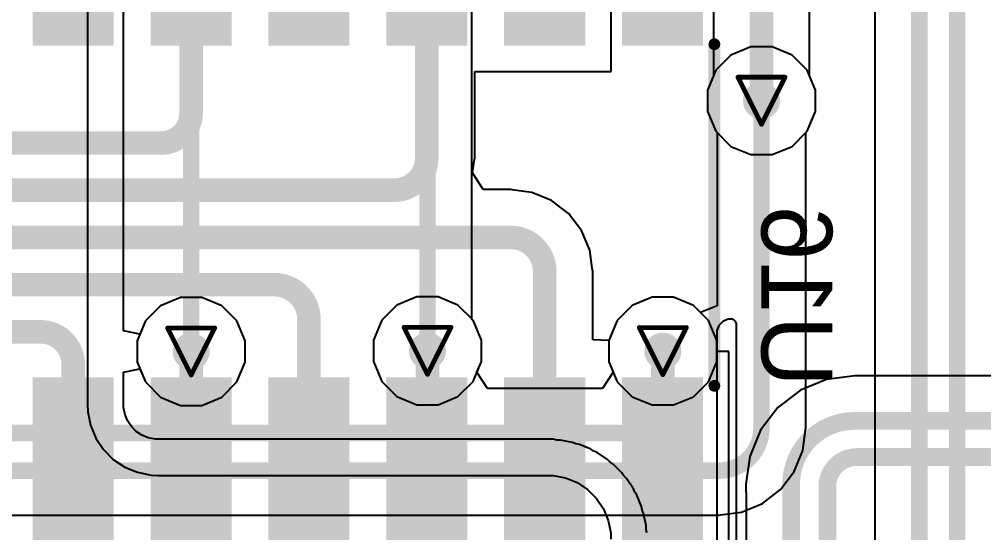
# Model space of a CAD drawing. Header units: inches. Extents: x -5 to 234, y -4 to 104.
# Drawn here: x 65.86 to 76.26, y 19.14 to 24.68 of the extents above; entities that cross this region are included whole.
import ezdxf

# ---------------------------------------------------------------- set-up
doc = ezdxf.new("R2010")
doc.units = ezdxf.units.IN
for name, color, linetype in [('Bottom Layer', 5, 'Continuous'), ('Bottom Overlay', 54, 'Continuous'), ('Bottom Paste', 16, 'Continuous'), ('Bottom Solder', 6, 'Continuous'), ('Drill Drawing', 1, 'Continuous'), ('GND', 16, 'Continuous'), ('POWER', 76, 'Continuous'), ('Top Layer', 1, 'Continuous'), ('Via Holes', 16, 'Continuous')]:
    doc.layers.add(name, color=color, linetype=linetype)
doc.styles.add('Arial', font='', dxfattribs={"height": 0.2})
doc.styles.get('Arial').set_extended_font_data('Arial')

# ---------------------------------------------------------------- blocks, each defined once
blk = doc.blocks.new('SOIC_14_B_12')
at = {"layer": 'Bottom Layer'}
for points in [[(-1.89, 4.145), (-1.89, 3.475), (-3.51, 3.475), (-3.51, 4.145)], [(3.51, 4.145), (3.51, 3.475), (1.89, 3.475), (1.89, 4.145)], [(-1.89, 2.875), (-1.89, 2.205), (-3.51, 2.205), (-3.51, 2.875)], [(3.51, 2.875), (3.51, 2.205), (1.89, 2.205), (1.89, 2.875)], [(-1.89, 1.605), (-1.89, 0.935), (-3.51, 0.935), (-3.51, 1.605)], [(3.51, 1.605), (3.51, 0.935), (1.89, 0.935), (1.89, 1.605)], [(-1.89, 0.335), (-1.89, -0.335), (-3.51, -0.335), (-3.51, 0.335)], [(3.51, 0.335), (3.51, -0.335), (1.89, -0.335), (1.89, 0.335)], [(-1.89, -0.935), (-1.89, -1.605), (-3.51, -1.605), (-3.51, -0.935)], [(3.51, -0.935), (3.51, -1.605), (1.89, -1.605), (1.89, -0.935)], [(-1.89, -2.205), (-1.89, -2.875), (-3.51, -2.875), (-3.51, -2.205)], [(3.51, -2.205), (3.51, -2.875), (1.89, -2.875), (1.89, -2.205)], [(-1.89, -3.475), (-1.89, -4.145), (-3.51, -4.145), (-3.51, -3.475)], [(3.51, -3.475), (3.51, -4.145), (1.89, -4.145), (1.89, -3.475)]]:
    blk.add_hatch(color=5, dxfattribs=at).paths.add_polyline_path(points)
at = {"layer": 'Bottom Overlay'}
blk.add_hatch(color=54, dxfattribs=at).paths.add_polyline_path([(-1.787, -4.216), (-1.431, -4.216), (-1.431, -3.404), (-1.787, -3.404)])
at = {"layer": 'Bottom Paste'}
for points in [[(-1.89, 4.145), (-1.89, 3.475), (-3.51, 3.475), (-3.51, 4.145)], [(3.51, 4.145), (3.51, 3.475), (1.89, 3.475), (1.89, 4.145)], [(-1.89, 2.875), (-1.89, 2.205), (-3.51, 2.205), (-3.51, 2.875)], [(3.51, 2.875), (3.51, 2.205), (1.89, 2.205), (1.89, 2.875)], [(-1.89, 1.605), (-1.89, 0.935), (-3.51, 0.935), (-3.51, 1.605)], [(3.51, 1.605), (3.51, 0.935), (1.89, 0.935), (1.89, 1.605)], [(-1.89, 0.335), (-1.89, -0.335), (-3.51, -0.335), (-3.51, 0.335)], [(3.51, 0.335), (3.51, -0.335), (1.89, -0.335), (1.89, 0.335)], [(-1.89, -0.935), (-1.89, -1.605), (-3.51, -1.605), (-3.51, -0.935)], [(3.51, -0.935), (3.51, -1.605), (1.89, -1.605), (1.89, -0.935)], [(-1.89, -2.205), (-1.89, -2.875), (-3.51, -2.875), (-3.51, -2.205)], [(3.51, -2.205), (3.51, -2.875), (1.89, -2.875), (1.89, -2.205)], [(-1.89, -3.475), (-1.89, -4.145), (-3.51, -4.145), (-3.51, -3.475)], [(3.51, -3.475), (3.51, -4.145), (1.89, -4.145), (1.89, -3.475)]]:
    blk.add_hatch(color=16, dxfattribs=at).paths.add_polyline_path(points)
at = {"layer": 'Bottom Solder'}
for points in [[(-1.788, 4.247), (-1.788, 3.373), (-3.612, 3.373), (-3.612, 4.247)], [(3.612, 4.247), (3.612, 3.373), (1.788, 3.373), (1.788, 4.247)], [(-1.788, 2.977), (-1.788, 2.103), (-3.612, 2.103), (-3.612, 2.977)], [(3.612, 2.977), (3.612, 2.103), (1.788, 2.103), (1.788, 2.977)], [(-1.788, 1.707), (-1.788, 0.833), (-3.612, 0.833), (-3.612, 1.707)], [(3.612, 1.707), (3.612, 0.833), (1.788, 0.833), (1.788, 1.707)], [(-1.788, 0.437), (-1.788, -0.437), (-3.612, -0.437), (-3.612, 0.437)], [(3.612, 0.437), (3.612, -0.437), (1.788, -0.437), (1.788, 0.437)], [(-1.788, -0.833), (-1.788, -1.707), (-3.612, -1.707), (-3.612, -0.833)], [(3.612, -0.833), (3.612, -1.707), (1.788, -1.707), (1.788, -0.833)], [(-1.788, -2.103), (-1.788, -2.977), (-3.612, -2.977), (-3.612, -2.103)], [(3.612, -2.103), (3.612, -2.977), (1.788, -2.977), (1.788, -2.103)], [(-1.788, -3.373), (-1.788, -4.247), (-3.612, -4.247), (-3.612, -3.373)], [(3.612, -3.373), (3.612, -4.247), (1.788, -4.247), (1.788, -3.373)]]:
    blk.add_hatch(color=6, dxfattribs=at).paths.add_polyline_path(points)
at = {"layer": 'Bottom Overlay'}
for points in [[(1.88, 4.369, 0.127, 0.127, 0), (-1.803, 4.369, 0.127, 0.127, 0)], [(-3.845, -3.962, 0.127, 0.127, 0), (-3.845, -3.708, 0.127, 0.127, 0)], [(-3.718, -3.835, 0.127, 0.127, 0), (-3.845, -3.708, 0.127, 0.127, 0)], [(-3.845, -3.962, 0.127, 0.127, 0), (-3.718, -3.835, 0.127, 0.127, 0)], [(1.88, -4.369, 0.127, 0.127, 0), (-1.803, -4.369, 0.127, 0.127, 0)]]:
    blk.add_lwpolyline(points, format="xyseb", dxfattribs=at)
for points in [[(-1.835, 4.369, 0.0635, 0.0635, 1), (-1.772, 4.369, 0.0635, 0.0635, 1)], [(1.848, 4.369, 0.0635, 0.0635, 1), (1.911, 4.369, 0.0635, 0.0635, 1)], [(-3.877, -3.708, 0.0635, 0.0635, 1), (-3.813, -3.708, 0.0635, 0.0635, 1)], [(-3.877, -3.708, 0.0635, 0.0635, 1), (-3.813, -3.708, 0.0635, 0.0635, 1)], [(-3.75, -3.835, 0.0635, 0.0635, 1), (-3.686, -3.835, 0.0635, 0.0635, 1)], [(-3.75, -3.835, 0.0635, 0.0635, 1), (-3.686, -3.835, 0.0635, 0.0635, 1)], [(-3.877, -3.962, 0.0635, 0.0635, 1), (-3.813, -3.962, 0.0635, 0.0635, 1)], [(-3.877, -3.962, 0.0635, 0.0635, 1), (-3.813, -3.962, 0.0635, 0.0635, 1)], [(-1.835, -4.369, 0.0635, 0.0635, 1), (-1.772, -4.369, 0.0635, 0.0635, 1)], [(1.848, -4.369, 0.0635, 0.0635, 1), (1.911, -4.369, 0.0635, 0.0635, 1)]]:
    blk.add_lwpolyline(points, format="xyseb", close=True, dxfattribs=at)

msp = doc.modelspace()

# ---------------------------------------------------------------- hatches: boundary and pattern name
at = {"layer": 'Bottom Layer'}
h = msp.add_hatch(color=5, dxfattribs=at)
edge = h.paths.add_edge_path()
edge.add_arc((73.863, 23.8), 0.2, 0, 360)
h = msp.add_hatch(color=5, dxfattribs=at)
edge = h.paths.add_edge_path()
edge.add_arc((67.716, 21.097), 0.2, 0, 360)
h = msp.add_hatch(color=5, dxfattribs=at)
edge = h.paths.add_edge_path()
edge.add_arc((70.263, 21.104), 0.2, 0, 360)
h = msp.add_hatch(color=5, dxfattribs=at)
edge = h.paths.add_edge_path()
edge.add_arc((72.8, 21.101), 0.2, 0, 360)
at = {"layer": 'GND'}
h = msp.add_hatch(color=16, dxfattribs=at)
edge = h.paths.add_edge_path()
edge.add_arc((73.863, 23.8), 0.2, 0, 360)
h = msp.add_hatch(color=16, dxfattribs=at)
edge = h.paths.add_edge_path()
edge.add_arc((67.716, 21.097), 0.2, 0, 360)
h = msp.add_hatch(color=16, dxfattribs=at)
edge = h.paths.add_edge_path()
edge.add_arc((70.263, 21.104), 0.2, 0, 360)
h = msp.add_hatch(color=16, dxfattribs=at)
edge = h.paths.add_edge_path()
edge.add_arc((72.8, 21.101), 0.2, 0, 360)
at = {"layer": 'POWER'}
h = msp.add_hatch(color=76, dxfattribs=at)
edge = h.paths.add_edge_path()
edge.add_arc((73.863, 23.8), 0.2, 0, 360)
h = msp.add_hatch(color=76, dxfattribs=at)
edge = h.paths.add_edge_path()
edge.add_arc((67.716, 21.097), 0.2, 0, 360)
h = msp.add_hatch(color=76, dxfattribs=at)
edge = h.paths.add_edge_path()
edge.add_arc((70.263, 21.104), 0.2, 0, 360)
h = msp.add_hatch(color=76, dxfattribs=at)
edge = h.paths.add_edge_path()
edge.add_arc((72.8, 21.101), 0.2, 0, 360)
at = {"layer": 'Top Layer'}
h = msp.add_hatch(color=1, dxfattribs=at)
edge = h.paths.add_edge_path()
edge.add_arc((73.863, 23.8), 0.2, 0, 360)
h = msp.add_hatch(color=1, dxfattribs=at)
edge = h.paths.add_edge_path()
edge.add_arc((67.716, 21.097), 0.2, 0, 360)
h = msp.add_hatch(color=1, dxfattribs=at)
edge = h.paths.add_edge_path()
edge.add_arc((70.263, 21.104), 0.2, 0, 360)
h = msp.add_hatch(color=1, dxfattribs=at)
edge = h.paths.add_edge_path()
edge.add_arc((72.8, 21.101), 0.2, 0, 360)
at = {"layer": 'Via Holes'}
h = msp.add_hatch(color=7, dxfattribs=at)
edge = h.paths.add_edge_path()
edge.add_arc((73.863, 23.8), 0.1, 0, 360)
h = msp.add_hatch(color=7, dxfattribs=at)
edge = h.paths.add_edge_path()
edge.add_arc((70.263, 21.104), 0.1, 0, 360)
h = msp.add_hatch(color=7, dxfattribs=at)
edge = h.paths.add_edge_path()
edge.add_arc((67.716, 21.097), 0.1, 0, 360)
h = msp.add_hatch(color=7, dxfattribs=at)
edge = h.paths.add_edge_path()
edge.add_arc((72.8, 21.101), 0.1, 0, 360)

# ---------------------------------------------------------------- linework, layer by layer
at = {"layer": 'Bottom Layer'}
for p, q in [((73.345, 29.661), (73.345, 24.068)), ((74.381, 24.068), (74.381, 29.714)), ((72.242, 24.115), (72.242, 26.497)), ((70.774, 23.186), (70.774, 24.115)), ((70.774, 24.115), (72.242, 24.115)), ((73.345, 24.068), (73.282, 23.915)), ((74.444, 23.915), (74.381, 24.068)), ((73.282, 23.915), (73.282, 23.684)), ((74.444, 23.684), (74.444, 23.915)), ((73.282, 23.684), (73.371, 23.471)), ((74.356, 23.471), (74.444, 23.684)), ((73.371, 23.471), (73.534, 23.307)), ((74.192, 23.307), (74.356, 23.471)), ((73.534, 23.307), (73.748, 23.219)), ((73.979, 23.219), (74.192, 23.307)), ((70.767, 23.148), (70.774, 23.186)), ((73.748, 23.219), (73.979, 23.219)), ((70.75, 23.022), (70.767, 23.148)), ((70.864, 22.844), (70.75, 23.022)), ((71.16, 22.844), (70.864, 22.844)), ((71.196, 22.837), (71.16, 22.844)), ((71.388, 22.812), (71.196, 22.837)), ((71.601, 22.724), (71.388, 22.812)), ((71.784, 22.583), (71.601, 22.724)), ((71.924, 22.401), (71.784, 22.583)), ((72.012, 22.188), (71.924, 22.401)), ((72.037, 21.995), (72.012, 22.188)), ((72.044, 21.96), (72.037, 21.995)), ((72.044, 21.224), (72.044, 21.96)), ((72.684, 21.682), (72.471, 21.593)), ((72.915, 21.682), (72.684, 21.682)), ((73.129, 21.593), (72.915, 21.682)), ((72.471, 21.593), (72.307, 21.43)), ((73.292, 21.43), (73.129, 21.593)), ((72.307, 21.43), (72.219, 21.216)), ((73.381, 21.216), (73.292, 21.43)), ((73.447, 21.421), (73.404, 21.378)), ((73.504, 21.444), (73.447, 21.421)), ((73.534, 21.444), (73.504, 21.444)), ((73.546, 21.444), (73.534, 21.444)), ((73.567, 21.435), (73.546, 21.444)), ((73.584, 21.419), (73.567, 21.435)), ((73.592, 21.398), (73.584, 21.419)), ((73.404, 21.378), (73.381, 21.322)), ((73.381, 21.322), (73.381, 21.291)), ((73.592, 21.386), (73.592, 21.398)), ((73.592, 18.323), (73.592, 21.386)), ((72.219, 21.216), (72.044, 21.224)), ((73.381, 21.291), (73.381, 18.374)), ((73.381, 21.291), (73.381, 21.291)), ((73.381, 21.097), (73.381, 21.216)), ((73.512, 21.097), (73.381, 21.097)), ((73.512, 18.715), (73.512, 21.097)), ((74.565, 20.796), (74.282, 20.679)), ((74.869, 20.836), (74.565, 20.796)), ((74.869, 20.835), (74.869, 20.836)), ((79.175, 20.835), (74.869, 20.835)), ((74.282, 20.679), (74.04, 20.492)), ((74.04, 20.492), (73.853, 20.249)), ((73.853, 20.249), (73.736, 19.966)), ((73.736, 19.966), (73.696, 19.666)), ((73.696, 19.666), (73.696, 19.666)), ((73.696, 19.666), (73.697, 19.489)), ((73.697, 19.489), (73.697, 9.08))]:
    msp.add_line(p, q, dxfattribs=at)
for points in [[(73.863, 23.8, 0.254, 0.254, 0), (73.863, 29.714, 0.254, 0.254, 0)], [(67.716, 23.666, 0.254, 0.254, 0), (67.716, 25.306, 0.254, 0.254, 0)], [(70.256, 23.186, 0.254, 0.254, 0), (70.256, 25.306, 0.254, 0.254, 0)], [(67.716, 23.666, 0.254, 0.254, -0.414214), (67.394, 23.344, 0.254, 0.254, 0)], [(35.185, 23.344, 0.254, 0.254, 0), (67.394, 23.344, 0.254, 0.254, 0)], [(70.256, 23.186, 0.254, 0.254, -0.414214), (69.905, 22.835, 0.254, 0.254, 0)], [(33.613, 22.835, 0.254, 0.254, 0), (69.905, 22.835, 0.254, 0.254, 0)], [(31.927, 22.326, 0.254, 0.254, 0), (71.16, 22.326, 0.254, 0.254, 0)], [(71.16, 22.326, 0.254, 0.254, -0.414214), (71.526, 21.96, 0.254, 0.254, 0)], [(71.526, 19.906, 0.254, 0.254, 0), (71.526, 21.96, 0.254, 0.254, 0)], [(30.285, 21.817, 0.254, 0.254, 0), (68.613, 21.817, 0.254, 0.254, 0)], [(68.613, 21.817, 0.254, 0.254, -0.414214), (68.986, 21.444, 0.254, 0.254, 0)], [(68.986, 19.906, 0.254, 0.254, 0), (68.986, 21.444, 0.254, 0.254, 0)], [(28.688, 21.309, 0.254, 0.254, 0), (66.093, 21.309, 0.254, 0.254, 0)], [(66.093, 21.309, 0.254, 0.254, -0.414214), (66.446, 20.955, 0.254, 0.254, 0)], [(67.716, 19.906, 0.254, 0.254, 0), (67.716, 21.097, 0.254, 0.254, 0)], [(70.263, 19.913, 0.254, 0.254, 0), (70.263, 21.104, 0.254, 0.254, 0)], [(72.8, 19.909, 0.254, 0.254, 0), (72.8, 21.101, 0.254, 0.254, 0)], [(66.446, 19.906, 0.254, 0.254, 0), (66.446, 20.955, 0.254, 0.254, 0)], [(74.182, 19.665, 0.191, 0.191, -0.413418), (74.869, 20.349, 0.191, 0.191, 0)], [(74.869, 20.349, 0.191, 0.191, 0), (79.343, 20.349, 0.191, 0.191, 0)], [(66.446, 17.682, 0.254, 0.254, 0), (66.446, 19.906, 0.254, 0.254, 0)], [(68.986, 17.682, 0.254, 0.254, 0), (68.986, 19.906, 0.254, 0.254, 0)], [(70.256, 19.906, 0.178, 0.178, 0), (70.263, 19.913, 0.178, 0.178, 0)], [(71.526, 17.682, 0.254, 0.254, 0), (71.526, 19.906, 0.254, 0.254, 0)], [(74.573, 19.641, 0.191, 0.191, -0.414213), (74.891, 19.959, 0.191, 0.191, 0)], [(74.891, 19.959, 0.191, 0.191, 0), (81.28, 19.959, 0.191, 0.191, 0)], [(74.182, 19.663, 0.191, 0.191, 0), (74.182, 19.665, 0.191, 0.191, 0)], [(74.182, 9.08, 0.191, 0.191, 0), (74.182, 19.663, 0.191, 0.191, 0)], [(74.573, 9.08, 0.191, 0.191, 0), (74.573, 19.641, 0.191, 0.191, 0)]]:
    msp.add_lwpolyline(points, format="xyseb", dxfattribs=at)
for points in [[(73.8, 23.8, 0.127, 0.127, 1), (73.927, 23.8, 0.127, 0.127, 1)], [(67.653, 23.666, 0.127, 0.127, 1), (67.78, 23.666, 0.127, 0.127, 1)], [(67.653, 23.666, 0.127, 0.127, 1), (67.78, 23.666, 0.127, 0.127, 1)], [(67.33, 23.344, 0.127, 0.127, 1), (67.457, 23.344, 0.127, 0.127, 1)], [(67.33, 23.344, 0.127, 0.127, 1), (67.457, 23.344, 0.127, 0.127, 1)], [(70.193, 23.186, 0.127, 0.127, 1), (70.32, 23.186, 0.127, 0.127, 1)], [(70.193, 23.186, 0.127, 0.127, 1), (70.32, 23.186, 0.127, 0.127, 1)], [(69.842, 22.835, 0.127, 0.127, 1), (69.969, 22.835, 0.127, 0.127, 1)], [(69.842, 22.835, 0.127, 0.127, 1), (69.969, 22.835, 0.127, 0.127, 1)], [(71.096, 22.326, 0.127, 0.127, 1), (71.223, 22.326, 0.127, 0.127, 1)], [(71.096, 22.326, 0.127, 0.127, 1), (71.223, 22.326, 0.127, 0.127, 1)], [(71.463, 21.96, 0.127, 0.127, 1), (71.59, 21.96, 0.127, 0.127, 1)], [(71.463, 21.96, 0.127, 0.127, 1), (71.59, 21.96, 0.127, 0.127, 1)], [(68.55, 21.817, 0.127, 0.127, 1), (68.677, 21.817, 0.127, 0.127, 1)], [(68.55, 21.817, 0.127, 0.127, 1), (68.677, 21.817, 0.127, 0.127, 1)], [(68.923, 21.444, 0.127, 0.127, 1), (69.05, 21.444, 0.127, 0.127, 1)], [(68.923, 21.444, 0.127, 0.127, 1), (69.05, 21.444, 0.127, 0.127, 1)], [(66.029, 21.309, 0.127, 0.127, 1), (66.156, 21.309, 0.127, 0.127, 1)], [(66.029, 21.309, 0.127, 0.127, 1), (66.156, 21.309, 0.127, 0.127, 1)], [(67.653, 21.097, 0.127, 0.127, 1), (67.78, 21.097, 0.127, 0.127, 1)], [(70.2, 21.104, 0.127, 0.127, 1), (70.327, 21.104, 0.127, 0.127, 1)], [(72.736, 21.101, 0.127, 0.127, 1), (72.863, 21.101, 0.127, 0.127, 1)], [(66.383, 20.955, 0.127, 0.127, 1), (66.51, 20.955, 0.127, 0.127, 1)], [(66.383, 20.955, 0.127, 0.127, 1), (66.51, 20.955, 0.127, 0.127, 1)], [(74.821, 20.349, 0.0952, 0.0952, 1), (74.916, 20.349, 0.0952, 0.0952, 1)], [(74.821, 20.349, 0.0952, 0.0952, 1), (74.916, 20.349, 0.0952, 0.0952, 1)], [(66.383, 19.906, 0.127, 0.127, 1), (66.51, 19.906, 0.127, 0.127, 1)], [(66.383, 19.906, 0.127, 0.127, 1), (66.51, 19.906, 0.127, 0.127, 1)], [(67.653, 19.906, 0.127, 0.127, 1), (67.78, 19.906, 0.127, 0.127, 1)], [(68.923, 19.906, 0.127, 0.127, 1), (69.05, 19.906, 0.127, 0.127, 1)], [(68.923, 19.906, 0.127, 0.127, 1), (69.05, 19.906, 0.127, 0.127, 1)], [(70.2, 19.913, 0.127, 0.127, 1), (70.327, 19.913, 0.127, 0.127, 1)], [(70.212, 19.906, 0.0889, 0.0889, 1), (70.301, 19.906, 0.0889, 0.0889, 1)], [(70.219, 19.913, 0.0889, 0.0889, 1), (70.308, 19.913, 0.0889, 0.0889, 1)], [(71.463, 19.906, 0.127, 0.127, 1), (71.59, 19.906, 0.127, 0.127, 1)], [(71.463, 19.906, 0.127, 0.127, 1), (71.59, 19.906, 0.127, 0.127, 1)], [(72.736, 19.909, 0.127, 0.127, 1), (72.863, 19.909, 0.127, 0.127, 1)], [(74.843, 19.959, 0.0952, 0.0952, 1), (74.938, 19.959, 0.0952, 0.0952, 1)], [(74.843, 19.959, 0.0952, 0.0952, 1), (74.938, 19.959, 0.0952, 0.0952, 1)], [(74.135, 19.665, 0.0952, 0.0952, 1), (74.23, 19.665, 0.0952, 0.0952, 1)], [(74.135, 19.665, 0.0952, 0.0952, 1), (74.23, 19.665, 0.0952, 0.0952, 1)], [(74.135, 19.663, 0.0952, 0.0952, 1), (74.23, 19.663, 0.0952, 0.0952, 1)], [(74.135, 19.663, 0.0952, 0.0952, 1), (74.23, 19.663, 0.0952, 0.0952, 1)], [(74.525, 19.641, 0.0952, 0.0952, 1), (74.62, 19.641, 0.0952, 0.0952, 1)], [(74.525, 19.641, 0.0952, 0.0952, 1), (74.62, 19.641, 0.0952, 0.0952, 1)]]:
    msp.add_lwpolyline(points, format="xyseb", close=True, dxfattribs=at)
at = {"layer": 'Drill Drawing'}
for points in [[(73.609, 24.054, 0.0508, 0.0508, 0), (74.117, 24.054, 0.0508, 0.0508, 0)], [(73.609, 24.054, 0.0508, 0.0508, 0), (73.863, 23.546, 0.0508, 0.0508, 0)], [(73.863, 23.546, 0.0508, 0.0508, 0), (74.117, 24.054, 0.0508, 0.0508, 0)], [(67.462, 21.351, 0.0508, 0.0508, 0), (67.97, 21.351, 0.0508, 0.0508, 0)], [(67.462, 21.351, 0.0508, 0.0508, 0), (67.716, 20.843, 0.0508, 0.0508, 0)], [(67.716, 20.843, 0.0508, 0.0508, 0), (67.97, 21.351, 0.0508, 0.0508, 0)], [(70.009, 21.358, 0.0508, 0.0508, 0), (70.517, 21.358, 0.0508, 0.0508, 0)], [(70.009, 21.358, 0.0508, 0.0508, 0), (70.263, 20.85, 0.0508, 0.0508, 0)], [(70.263, 20.85, 0.0508, 0.0508, 0), (70.517, 21.358, 0.0508, 0.0508, 0)], [(72.546, 21.355, 0.0508, 0.0508, 0), (73.054, 21.355, 0.0508, 0.0508, 0)], [(72.546, 21.355, 0.0508, 0.0508, 0), (72.8, 20.847, 0.0508, 0.0508, 0)], [(72.8, 20.847, 0.0508, 0.0508, 0), (73.054, 21.355, 0.0508, 0.0508, 0)]]:
    msp.add_lwpolyline(points, format="xyseb", dxfattribs=at)
for points in [[(73.596, 24.054, 0.0254, 0.0254, 1), (73.622, 24.054, 0.0254, 0.0254, 1)], [(73.596, 24.054, 0.0254, 0.0254, 1), (73.622, 24.054, 0.0254, 0.0254, 1)], [(74.105, 24.054, 0.0254, 0.0254, 1), (74.13, 24.054, 0.0254, 0.0254, 1)], [(74.105, 24.054, 0.0254, 0.0254, 1), (74.13, 24.054, 0.0254, 0.0254, 1)], [(73.85, 23.546, 0.0254, 0.0254, 1), (73.876, 23.546, 0.0254, 0.0254, 1)], [(73.85, 23.546, 0.0254, 0.0254, 1), (73.876, 23.546, 0.0254, 0.0254, 1)], [(67.45, 21.351, 0.0254, 0.0254, 1), (67.475, 21.351, 0.0254, 0.0254, 1)], [(67.45, 21.351, 0.0254, 0.0254, 1), (67.475, 21.351, 0.0254, 0.0254, 1)], [(67.958, 21.351, 0.0254, 0.0254, 1), (67.983, 21.351, 0.0254, 0.0254, 1)], [(67.958, 21.351, 0.0254, 0.0254, 1), (67.983, 21.351, 0.0254, 0.0254, 1)], [(69.997, 21.358, 0.0254, 0.0254, 1), (70.022, 21.358, 0.0254, 0.0254, 1)], [(69.997, 21.358, 0.0254, 0.0254, 1), (70.022, 21.358, 0.0254, 0.0254, 1)], [(70.505, 21.358, 0.0254, 0.0254, 1), (70.53, 21.358, 0.0254, 0.0254, 1)], [(70.505, 21.358, 0.0254, 0.0254, 1), (70.53, 21.358, 0.0254, 0.0254, 1)], [(72.533, 21.355, 0.0254, 0.0254, 1), (72.559, 21.355, 0.0254, 0.0254, 1)], [(72.533, 21.355, 0.0254, 0.0254, 1), (72.559, 21.355, 0.0254, 0.0254, 1)], [(73.041, 21.355, 0.0254, 0.0254, 1), (73.067, 21.355, 0.0254, 0.0254, 1)], [(73.041, 21.355, 0.0254, 0.0254, 1), (73.067, 21.355, 0.0254, 0.0254, 1)], [(67.704, 20.843, 0.0254, 0.0254, 1), (67.729, 20.843, 0.0254, 0.0254, 1)], [(67.704, 20.843, 0.0254, 0.0254, 1), (67.729, 20.843, 0.0254, 0.0254, 1)], [(70.251, 20.85, 0.0254, 0.0254, 1), (70.276, 20.85, 0.0254, 0.0254, 1)], [(70.251, 20.85, 0.0254, 0.0254, 1), (70.276, 20.85, 0.0254, 0.0254, 1)], [(72.787, 20.847, 0.0254, 0.0254, 1), (72.813, 20.847, 0.0254, 0.0254, 1)], [(72.787, 20.847, 0.0254, 0.0254, 1), (72.813, 20.847, 0.0254, 0.0254, 1)]]:
    msp.add_lwpolyline(points, format="xyseb", close=True, dxfattribs=at)
at = {"layer": 'GND'}
for p, q in [((73.748, 24.381), (73.534, 24.292)), ((73.979, 24.381), (73.748, 24.381)), ((74.192, 24.292), (73.979, 24.381)), ((73.534, 24.292), (73.371, 24.129)), ((74.356, 24.129), (74.192, 24.292)), ((73.371, 24.129), (73.282, 23.915)), ((74.444, 23.915), (74.356, 24.129)), ((73.282, 23.915), (73.282, 23.684)), ((74.444, 23.684), (74.444, 23.915)), ((73.282, 23.684), (73.371, 23.471)), ((74.356, 23.471), (74.444, 23.684)), ((73.371, 23.471), (73.534, 23.307)), ((74.192, 23.307), (74.356, 23.471)), ((73.534, 23.307), (73.748, 23.219)), ((73.979, 23.219), (74.192, 23.307)), ((73.748, 23.219), (73.979, 23.219)), ((67.601, 21.678), (67.387, 21.59)), ((67.832, 21.678), (67.601, 21.678)), ((68.046, 21.59), (67.832, 21.678)), ((70.148, 21.685), (69.934, 21.597)), ((70.379, 21.685), (70.148, 21.685)), ((70.592, 21.597), (70.379, 21.685)), ((72.684, 21.682), (72.471, 21.593)), ((72.915, 21.682), (72.684, 21.682)), ((73.129, 21.593), (72.915, 21.682)), ((67.387, 21.59), (67.224, 21.426)), ((68.209, 21.426), (68.046, 21.59)), ((69.934, 21.597), (69.771, 21.433)), ((70.756, 21.433), (70.592, 21.597)), ((72.471, 21.593), (72.307, 21.43)), ((73.292, 21.43), (73.129, 21.593)), ((67.224, 21.426), (67.135, 21.213)), ((68.297, 21.213), (68.209, 21.426)), ((69.771, 21.433), (69.682, 21.22)), ((70.844, 21.22), (70.756, 21.433)), ((72.307, 21.43), (72.219, 21.216)), ((73.381, 21.216), (73.292, 21.43)), ((67.135, 21.213), (67.135, 20.982)), ((68.297, 20.982), (68.297, 21.213)), ((69.682, 21.22), (69.682, 20.988)), ((70.844, 20.988), (70.844, 21.22)), ((72.219, 21.216), (72.219, 20.985)), ((73.381, 20.985), (73.381, 21.216)), ((67.135, 20.982), (67.224, 20.768)), ((68.209, 20.768), (68.297, 20.982)), ((69.682, 20.988), (69.771, 20.775)), ((70.756, 20.775), (70.844, 20.988)), ((72.219, 20.985), (72.307, 20.771)), ((73.292, 20.771), (73.381, 20.985)), ((67.224, 20.768), (67.387, 20.605)), ((68.046, 20.605), (68.209, 20.768)), ((69.771, 20.775), (69.934, 20.611)), ((70.592, 20.611), (70.756, 20.775)), ((72.307, 20.771), (72.471, 20.608)), ((73.129, 20.608), (73.292, 20.771)), ((67.387, 20.605), (67.601, 20.516)), ((67.832, 20.516), (68.046, 20.605)), ((69.934, 20.611), (70.148, 20.523)), ((70.379, 20.523), (70.592, 20.611)), ((72.471, 20.608), (72.684, 20.52)), ((72.915, 20.52), (73.129, 20.608)), ((67.601, 20.516), (67.832, 20.516)), ((70.148, 20.523), (70.379, 20.523)), ((72.684, 20.52), (72.915, 20.52))]:
    msp.add_line(p, q, dxfattribs=at)
at = {"layer": 'POWER'}
for p, q in [((66.599, 26.797), (66.599, 20.521)), ((66.987, 21.32), (66.987, 26.797)), ((73.748, 24.381), (73.534, 24.292)), ((73.979, 24.381), (73.748, 24.381)), ((74.192, 24.292), (73.979, 24.381)), ((73.534, 24.292), (73.371, 24.129)), ((74.356, 24.129), (74.192, 24.292)), ((73.371, 24.129), (73.282, 23.915)), ((74.444, 23.915), (74.356, 24.129)), ((73.282, 23.915), (73.282, 23.684)), ((74.444, 23.684), (74.444, 23.915)), ((73.282, 23.684), (73.371, 23.471)), ((74.356, 23.471), (74.444, 23.684)), ((73.371, 23.471), (73.534, 23.307)), ((74.192, 23.307), (74.356, 23.471)), ((73.534, 23.307), (73.748, 23.219)), ((73.979, 23.219), (74.192, 23.307)), ((73.748, 23.219), (73.979, 23.219)), ((67.601, 21.678), (67.387, 21.59)), ((67.832, 21.678), (67.601, 21.678)), ((68.046, 21.59), (67.832, 21.678)), ((70.148, 21.685), (69.934, 21.597)), ((70.379, 21.685), (70.148, 21.685)), ((70.592, 21.597), (70.379, 21.685)), ((72.684, 21.682), (72.471, 21.593)), ((72.915, 21.682), (72.684, 21.682)), ((73.129, 21.593), (72.915, 21.682)), ((67.387, 21.59), (67.224, 21.426)), ((68.209, 21.426), (68.046, 21.59)), ((69.934, 21.597), (69.771, 21.433)), ((70.756, 21.433), (70.592, 21.597)), ((72.471, 21.593), (72.307, 21.43)), ((73.292, 21.43), (73.129, 21.593)), ((67.224, 21.426), (67.165, 21.284)), ((68.297, 21.213), (68.209, 21.426)), ((69.771, 21.433), (69.682, 21.22)), ((70.844, 21.22), (70.756, 21.433)), ((72.307, 21.43), (72.219, 21.216)), ((73.381, 21.216), (73.292, 21.43)), ((67.165, 21.284), (66.987, 21.32)), ((68.297, 20.982), (68.297, 21.213)), ((69.682, 21.22), (69.682, 20.988)), ((70.844, 20.988), (70.844, 21.22)), ((72.219, 21.216), (72.219, 20.985)), ((73.381, 20.985), (73.381, 21.216)), ((66.987, 20.875), (67.165, 20.91)), ((67.165, 20.91), (67.224, 20.768)), ((68.209, 20.768), (68.297, 20.982)), ((69.682, 20.988), (69.771, 20.775)), ((70.756, 20.775), (70.844, 20.988)), ((72.219, 20.985), (72.307, 20.771)), ((73.292, 20.771), (73.381, 20.985)), ((66.987, 20.531), (66.987, 20.875)), ((67.224, 20.768), (67.387, 20.605)), ((68.046, 20.605), (68.209, 20.768)), ((69.771, 20.775), (69.934, 20.611)), ((70.592, 20.611), (70.756, 20.775)), ((72.307, 20.771), (72.471, 20.608)), ((73.129, 20.608), (73.292, 20.771)), ((67.387, 20.605), (67.601, 20.516)), ((67.832, 20.516), (68.046, 20.605)), ((69.934, 20.611), (70.148, 20.523)), ((70.379, 20.523), (70.592, 20.611)), ((72.471, 20.608), (72.684, 20.52)), ((72.915, 20.52), (73.129, 20.608)), ((66.599, 20.521), (66.602, 20.447)), ((66.989, 20.494), (66.987, 20.531)), ((67.005, 20.414), (66.989, 20.494)), ((67.601, 20.516), (67.832, 20.516)), ((70.148, 20.523), (70.379, 20.523)), ((72.684, 20.52), (72.915, 20.52)), ((66.602, 20.447), (66.632, 20.301)), ((67.033, 20.347), (67.005, 20.414)), ((66.632, 20.301), (66.689, 20.163)), ((67.073, 20.287), (67.033, 20.347)), ((67.124, 20.235), (67.073, 20.287)), ((67.185, 20.195), (67.124, 20.235)), ((67.252, 20.167), (67.185, 20.195)), ((67.332, 20.151), (67.252, 20.167)), ((66.689, 20.163), (66.771, 20.039)), ((67.368, 20.15), (67.332, 20.151)), ((71.552, 20.15), (67.368, 20.15)), ((71.619, 20.15), (71.552, 20.15)), ((71.657, 20.142), (71.619, 20.15)), ((71.695, 20.142), (71.657, 20.142)), ((71.828, 20.116), (71.695, 20.142)), ((71.863, 20.101), (71.828, 20.116)), ((71.9, 20.094), (71.863, 20.101)), ((72.025, 20.042), (71.9, 20.094)), ((66.771, 20.039), (66.877, 19.934)), ((72.057, 20.021), (72.025, 20.042)), ((72.092, 20.006), (72.057, 20.021)), ((72.205, 19.931), (72.092, 20.006)), ((66.877, 19.934), (67.001, 19.851)), ((72.232, 19.904), (72.205, 19.931)), ((72.264, 19.883), (72.232, 19.904)), ((72.359, 19.787), (72.264, 19.883)), ((67.001, 19.851), (67.138, 19.794)), ((67.138, 19.794), (67.284, 19.765)), ((67.284, 19.765), (67.359, 19.761)), ((67.359, 19.761), (67.359, 19.761)), ((67.359, 19.761), (71.552, 19.761)), ((71.552, 19.761), (71.619, 19.761)), ((71.619, 19.761), (71.752, 19.735)), ((72.38, 19.755), (72.359, 19.787)), ((72.408, 19.728), (72.38, 19.755)), ((71.752, 19.735), (71.877, 19.683)), ((71.877, 19.683), (71.989, 19.608)), ((72.483, 19.616), (72.408, 19.728)), ((71.989, 19.608), (72.085, 19.513)), ((72.497, 19.581), (72.483, 19.616)), ((72.518, 19.549), (72.497, 19.581)), ((72.57, 19.424), (72.518, 19.549)), ((72.085, 19.513), (72.16, 19.4)), ((72.16, 19.4), (72.211, 19.275)), ((72.578, 19.387), (72.57, 19.424)), ((72.592, 19.351), (72.578, 19.387)), ((72.619, 19.219), (72.592, 19.351)), ((72.211, 19.275), (72.238, 19.143)), ((72.238, 19.143), (72.238, 19.075)), ((72.619, 19.18), (72.619, 19.219)), ((72.626, 19.143), (72.619, 19.18))]:
    msp.add_line(p, q, dxfattribs=at)
at = {"layer": 'Top Layer'}
for p, q in [((70.742, 21.447), (70.742, 28.014)), ((75.086, 27.128), (75.086, 16.018)), ((73.748, 24.381), (73.534, 24.292)), ((73.979, 24.381), (73.748, 24.381)), ((74.192, 24.292), (73.979, 24.381)), ((73.534, 24.292), (73.371, 24.129)), ((74.356, 24.129), (74.192, 24.292)), ((73.371, 24.129), (73.282, 23.915)), ((74.444, 23.915), (74.356, 24.129)), ((73.282, 23.915), (73.282, 23.684)), ((74.444, 23.684), (74.444, 23.915)), ((73.282, 23.684), (73.371, 23.471)), ((74.356, 23.471), (74.444, 23.684)), ((73.371, 23.471), (73.384, 23.457)), ((73.384, 23.457), (73.384, 21.589)), ((74.342, 23.457), (74.356, 23.471)), ((74.342, 20.27), (74.342, 23.457)), ((72.684, 21.682), (72.471, 21.593)), ((72.915, 21.682), (72.684, 21.682)), ((73.129, 21.593), (72.915, 21.682)), ((72.471, 21.593), (72.307, 21.43)), ((73.206, 21.516), (73.129, 21.593)), ((73.384, 21.589), (73.206, 21.516)), ((70.756, 21.433), (70.742, 21.447)), ((70.844, 21.22), (70.756, 21.433)), ((72.307, 21.43), (72.219, 21.216)), ((70.844, 20.988), (70.844, 21.22)), ((72.219, 21.216), (72.219, 20.985)), ((70.797, 20.875), (70.844, 20.988)), ((72.219, 20.985), (72.264, 20.875)), ((70.911, 20.698), (70.797, 20.875)), ((72.264, 20.875), (72.149, 20.698)), ((72.149, 20.698), (70.911, 20.698)), ((74.339, 20.252), (74.342, 20.27)), ((74.309, 20.028), (74.339, 20.252)), ((74.216, 19.802), (74.309, 20.028)), ((74.067, 19.608), (74.216, 19.802)), ((73.873, 19.459), (74.067, 19.608)), ((73.648, 19.366), (73.873, 19.459)), ((62.433, 19.333), (73.405, 19.333)), ((73.405, 19.333), (73.423, 19.336)), ((73.423, 19.336), (73.648, 19.366))]:
    msp.add_line(p, q, dxfattribs=at)
for points in [[(70.263, 21.104, 0.178, 0.178, 0), (70.263, 28.014, 0.178, 0.178, 0)], [(67.716, 21.097, 0.178, 0.178, 0), (67.716, 27.691, 0.178, 0.178, 0)], [(75.971, 15.917, 0.178, 0.178, 0), (75.971, 27.179, 0.178, 0.178, 0)], [(75.565, 16.018, 0.178, 0.178, 0), (75.565, 27.135, 0.178, 0.178, 0)], [(73.863, 23.8, 0.178, 0.178, 0), (73.863, 23.8, 0.178, 0.178, 0)], [(73.863, 20.27, 0.178, 0.178, 0), (73.863, 23.8, 0.178, 0.178, 0)], [(72.8, 20.575, 0.178, 0.178, 0), (72.8, 21.101, 0.178, 0.178, 0)], [(72.8, 20.575, 0.178, 0.178, -0.414214), (72.443, 20.218, 0.178, 0.178, 0)], [(62.611, 20.218, 0.178, 0.178, 0), (72.443, 20.218, 0.178, 0.178, 0)], [(73.863, 20.27, 0.178, 0.178, -0.414214), (73.405, 19.812, 0.178, 0.178, 0)], [(62.433, 19.812, 0.178, 0.178, 0), (73.405, 19.812, 0.178, 0.178, 0)]]:
    msp.add_lwpolyline(points, format="xyseb", dxfattribs=at)
for points in [[(73.819, 23.8, 0.0889, 0.0889, 1), (73.908, 23.8, 0.0889, 0.0889, 1)], [(73.819, 23.8, 0.0889, 0.0889, 1), (73.908, 23.8, 0.0889, 0.0889, 1)], [(73.819, 23.8, 0.0889, 0.0889, 1), (73.908, 23.8, 0.0889, 0.0889, 1)], [(67.672, 21.097, 0.0889, 0.0889, 1), (67.761, 21.097, 0.0889, 0.0889, 1)], [(70.219, 21.104, 0.0889, 0.0889, 1), (70.308, 21.104, 0.0889, 0.0889, 1)], [(72.755, 21.101, 0.0889, 0.0889, 1), (72.844, 21.101, 0.0889, 0.0889, 1)], [(72.755, 20.575, 0.0889, 0.0889, 1), (72.844, 20.575, 0.0889, 0.0889, 1)], [(72.755, 20.575, 0.0889, 0.0889, 1), (72.844, 20.575, 0.0889, 0.0889, 1)], [(72.398, 20.218, 0.0889, 0.0889, 1), (72.487, 20.218, 0.0889, 0.0889, 1)], [(72.398, 20.218, 0.0889, 0.0889, 1), (72.487, 20.218, 0.0889, 0.0889, 1)], [(73.819, 20.27, 0.0889, 0.0889, 1), (73.908, 20.27, 0.0889, 0.0889, 1)], [(73.819, 20.27, 0.0889, 0.0889, 1), (73.908, 20.27, 0.0889, 0.0889, 1)], [(73.361, 19.812, 0.0889, 0.0889, 1), (73.45, 19.812, 0.0889, 0.0889, 1)], [(73.361, 19.812, 0.0889, 0.0889, 1), (73.45, 19.812, 0.0889, 0.0889, 1)]]:
    msp.add_lwpolyline(points, format="xyseb", close=True, dxfattribs=at)

# ---------------------------------------------------------------- block references
at = {"rotation": 270}
msp.add_blockref('SOIC_14_B_12', (68.986, 22.606), dxfattribs=at)

# ---------------------------------------------------------------- texts
at = {"layer": 'Bottom Overlay', "style": 'Arial', "text_generation_flag": 2}
msp.add_text('U16', height=0.762, rotation=270, dxfattribs=at).set_placement((73.863, 20.714))

doc.saveas('drawing.dxf')
